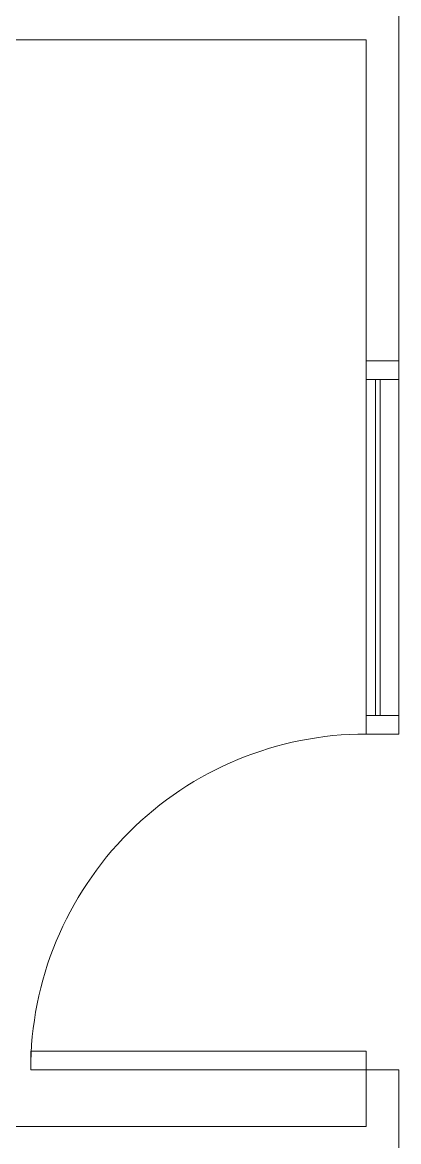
# Model space of a CAD drawing. Header units: inches. Extents: x 1 to 4637, y -664 to 702.
# Drawn here: x 1158.4 to 1198.8, y 317.4 to 437.4 of the extents above; entities that cross this region are included whole.
import ezdxf

# ---------------------------------------------------------------- set-up
doc = ezdxf.new("R2010")
doc.units = ezdxf.units.IN
doc.header["$MEASUREMENT"] = 0
for name, color, linetype, lineweight in [('A-DOOR', 31, 'Continuous', 9), ('A-DOOR-FRAM', 31, 'Continuous', 9), ('A-GLAZ', 151, 'Continuous', 9), ('I-WALL', 2, 'Continuous', 9)]:
    doc.layers.add(name, color=color, linetype=linetype, lineweight=lineweight)

# ---------------------------------------------------------------- blocks, each defined once
blk = doc.blocks.new('Single-Flush - With Sidelight - 36_ x 96_-2457194-New Construction - Tel_Data_Elec Plan')
at = {"layer": 'A-DOOR', "color": 250, "lineweight": 20}
for p, q in [((-16, 37.75), (-18, 37.75)), ((-18, 1.75), (-18, 37.75)), ((-16, 37.75), (-16, 1.75)), ((-16, 1.75), (-18, 1.75))]:
    blk.add_line(p, q, dxfattribs=at)
at = {"layer": 'A-DOOR'}
blk.add_arc((-18, 1.75), 36, 360, 90, dxfattribs=at)
at = {"layer": 'A-DOOR-FRAM', "color": 250, "lineweight": 20}
blk.add_line((58, -1.75), (58, 1.75), dxfattribs=at)
at = {"layer": 'A-GLAZ', "color": 250, "lineweight": 20}
for p, q in [((56, 0.75), (20, 0.75)), ((20, 0.75), (20, 0.25)), ((20, 0.25), (56, 0.25)), ((56, 0.25), (56, 0.75))]:
    blk.add_line(p, q, dxfattribs=at)

msp = doc.modelspace()

# ---------------------------------------------------------------- linework, layer by layer
at = {"layer": 'I-WALL', "color": 250, "lineweight": 20}
for p, q in [((1198.79, 399.1), (1198.79, 445.07)), ((1045.04, 435.51), (1195.29, 435.51)), ((1195.29, 435.51), (1195.29, 399.1)), ((1195.29, 399.1), (1198.79, 399.1)), ((1198.79, 363.1), (1195.29, 363.1)), ((1195.29, 363.1), (1195.29, 361.1)), ((1198.79, 361.1), (1198.79, 363.1)), ((1195.29, 361.1), (1198.79, 361.1)), ((1198.79, 325.1), (1195.29, 325.1)), ((1195.29, 325.1), (1195.29, 319.03)), ((1198.79, 309.47), (1198.79, 325.1)), ((1195.29, 319.03), (1045.04, 319.03))]:
    msp.add_line(p, q, dxfattribs=at)
at = {"layer": 'I-WALL', "lineweight": 13}
for p, q in [((1195.29, 363.1), (1195.29, 399.1)), ((1198.79, 399.1), (1198.79, 363.1))]:
    msp.add_line(p, q, dxfattribs=at)

# ---------------------------------------------------------------- block references
at = {"layer": 'A-DOOR', "lineweight": 13, "rotation": 89.99999999999993}
msp.add_blockref('Single-Flush - With Sidelight - 36_ x 96_-2457194-New Construction - Tel_Data_Elec Plan', (1197.04, 343.1), dxfattribs=at)

doc.saveas('drawing.dxf')
